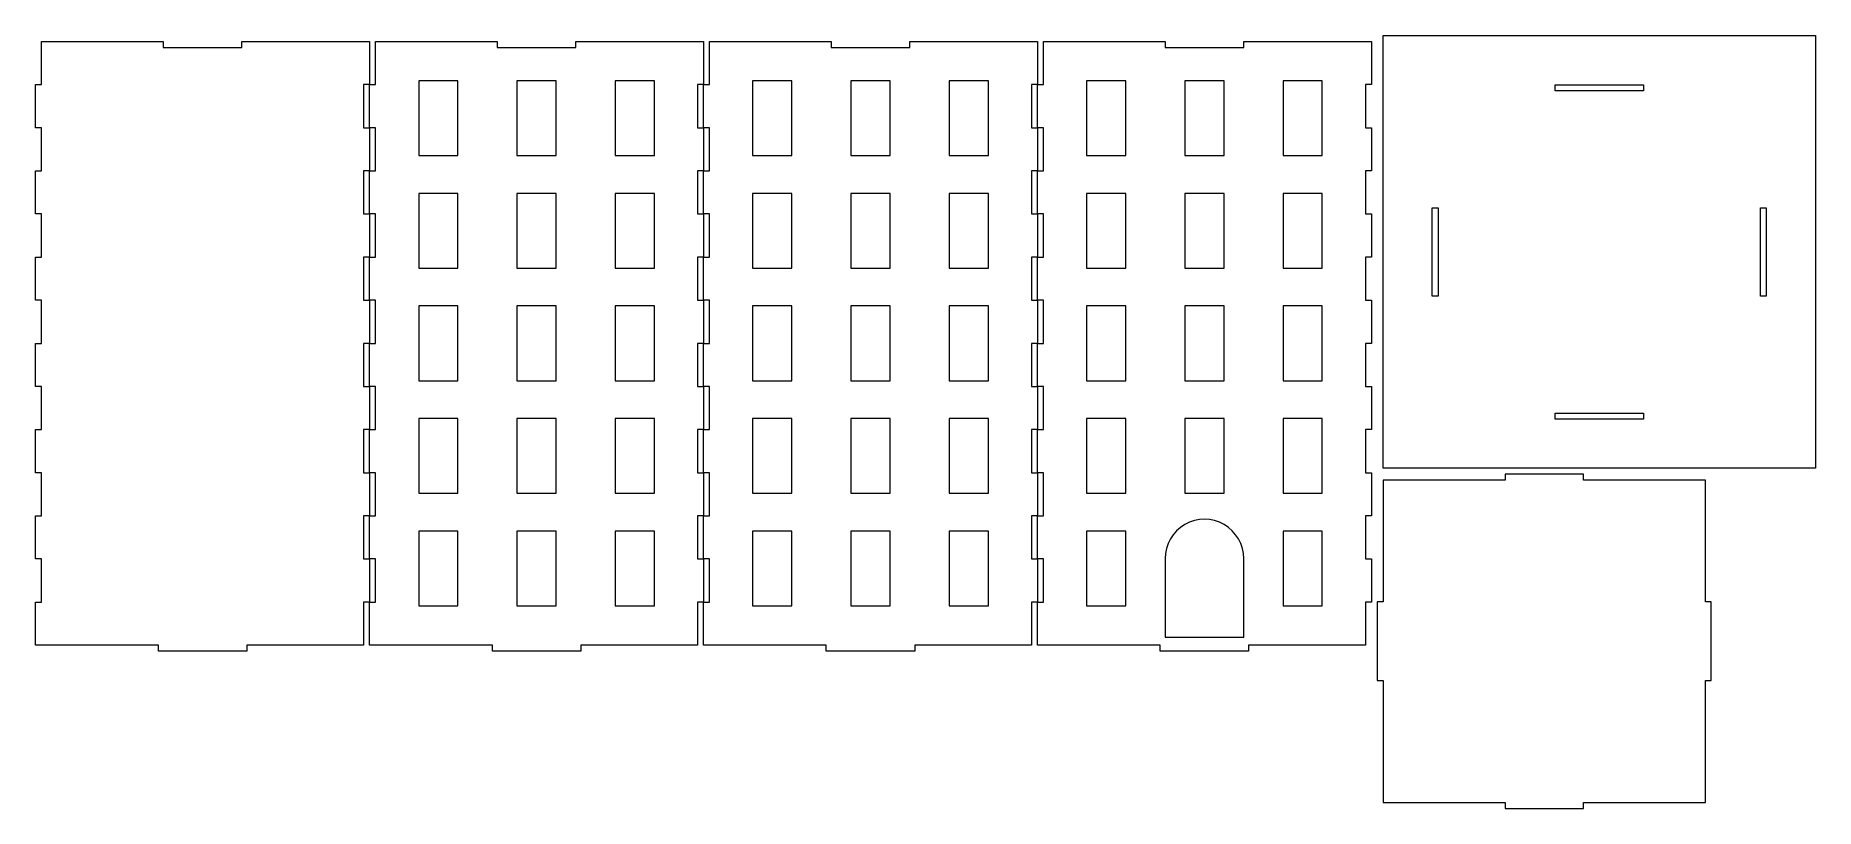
# Model space of a CAD drawing. Header units: millimetres. Extents: x -453 to 453, y -196 to 196.
import ezdxf

# ---------------------------------------------------------------- set-up
doc = ezdxf.new("R2010")
doc.units = ezdxf.units.MM
doc.header["$MEASUREMENT"] = 0
doc.layers.add('Layer 1', color=7, linetype='Continuous')

msp = doc.modelspace()

# ---------------------------------------------------------------- linework, layer by layer
at = {"layer": 'Layer 1', "color": 250, "lineweight": 20}
for points, knots in [([(-283, -3.8571), (-283, -3.8571), (-283, 18.0714), (-283, 18.0714), (-283, 18.0714), (-283, 18.0714), (-286, 18.0714), (-286, 18.0714), (-286, 18.0714), (-286, 18.0714), (-286, 40), (-286, 40), (-286, 40), (-286, 40), (-283, 40), (-283, 40), (-283, 40), (-283, 40), (-283, 61.9286), (-283, 61.9286), (-283, 61.9286), (-283, 61.9286), (-286, 61.9286), (-286, 61.9286), (-286, 61.9286), (-286, 61.9286), (-286, 83.8571), (-286, 83.8571), (-286, 83.8571), (-286, 83.8571), (-283, 83.8571), (-283, 83.8571), (-283, 83.8571), (-283, 83.8571), (-283, 105.7857), (-283, 105.7857), (-283, 105.7857), (-283, 105.7857), (-286, 105.7857), (-286, 105.7857), (-286, 105.7857), (-286, 105.7857), (-286, 127.7143), (-286, 127.7143), (-286, 127.7143), (-286, 127.7143), (-283, 127.7143), (-283, 127.7143), (-283, 127.7143), (-283, 127.7143), (-283, 149.6429), (-283, 149.6429), (-283, 149.6429), (-283, 149.6429), (-286, 149.6429), (-286, 149.6429), (-286, 149.6429), (-286, 149.6429), (-286, 171.5714), (-286, 171.5714), (-286, 171.5714), (-286, 171.5714), (-283, 171.5714), (-283, 171.5714), (-283, 171.5714), (-283, 171.5714), (-283, 193.5), (-283, 193.5), (-283, 193.5), (-283, 193.5), (-348, 193.5), (-348, 193.5), (-348, 193.5), (-348, 193.5), (-348, 190.5), (-348, 190.5), (-348, 190.5), (-348, 190.5), (-388, 190.5), (-388, 190.5), (-388, 190.5), (-388, 190.5), (-388, 193.5), (-388, 193.5), (-388, 193.5), (-388, 193.5), (-450, 193.5), (-450, 193.5), (-450, 193.5), (-450, 193.5), (-450, 171.5714), (-450, 171.5714), (-450, 171.5714), (-450, 171.5714), (-453, 171.5714), (-453, 171.5714), (-453, 171.5714), (-453, 171.5714), (-453, 149.6429), (-453, 149.6429), (-453, 149.6429), (-453, 149.6429), (-450, 149.6429), (-450, 149.6429), (-450, 149.6429), (-450, 149.6429), (-450, 127.7143), (-450, 127.7143), (-450, 127.7143), (-450, 127.7143), (-453, 127.7143), (-453, 127.7143), (-453, 127.7143), (-453, 127.7143), (-453, 105.7857), (-453, 105.7857), (-453, 105.7857), (-453, 105.7857), (-450, 105.7857), (-450, 105.7857), (-450, 105.7857), (-450, 105.7857), (-450, 83.8571), (-450, 83.8571), (-450, 83.8571), (-450, 83.8571), (-453, 83.8571), (-453, 83.8571), (-453, 83.8571), (-453, 83.8571), (-453, 61.9286), (-453, 61.9286), (-453, 61.9286), (-453, 61.9286), (-450, 61.9286), (-450, 61.9286), (-450, 61.9286), (-450, 61.9286), (-450, 40), (-450, 40), (-450, 40), (-450, 40), (-453, 40), (-453, 40), (-453, 40), (-453, 40), (-453, 18.0714), (-453, 18.0714), (-453, 18.0714), (-453, 18.0714), (-450, 18.0714), (-450, 18.0714), (-450, 18.0714), (-450, 18.0714), (-450, -3.8571), (-450, -3.8571), (-450, -3.8571), (-450, -3.8571), (-453, -3.8571), (-453, -3.8571), (-453, -3.8571), (-453, -3.8571), (-453, -25.7857), (-453, -25.7857), (-453, -25.7857), (-453, -25.7857), (-450, -25.7857), (-450, -25.7857), (-450, -25.7857), (-450, -25.7857), (-450, -47.7143), (-450, -47.7143), (-450, -47.7143), (-450, -47.7143), (-453, -47.7143), (-453, -47.7143), (-453, -47.7143), (-453, -47.7143), (-453, -69.6429), (-453, -69.6429), (-453, -69.6429), (-453, -69.6429), (-450, -69.6429), (-450, -69.6429), (-450, -69.6429), (-450, -69.6429), (-450, -91.5714), (-450, -91.5714), (-450, -91.5714), (-450, -91.5714), (-453, -91.5714), (-453, -91.5714), (-453, -91.5714), (-453, -91.5714), (-453, -113.5), (-453, -113.5), (-453, -113.5), (-453, -113.5), (-390.5, -113.5), (-390.5, -113.5), (-390.5, -113.5), (-390.5, -113.5), (-390.5, -116.5), (-390.5, -116.5), (-390.5, -116.5), (-390.5, -116.5), (-345.5, -116.5), (-345.5, -116.5), (-345.5, -116.5), (-345.5, -116.5), (-345.5, -113.5), (-345.5, -113.5), (-345.5, -113.5), (-345.5, -113.5), (-286, -113.5), (-286, -113.5), (-286, -113.5), (-286, -113.5), (-286, -91.5714), (-286, -91.5714), (-286, -91.5714), (-286, -91.5714), (-283, -91.5714), (-283, -91.5714), (-283, -91.5714), (-283, -91.5714), (-283, -69.6429), (-283, -69.6429), (-283, -69.6429), (-283, -69.6429), (-286, -69.6429), (-286, -69.6429), (-286, -69.6429), (-286, -69.6429), (-286, -47.7143), (-286, -47.7143), (-286, -47.7143), (-286, -47.7143), (-283, -47.7143), (-283, -47.7143), (-283, -47.7143), (-283, -47.7143), (-283, -25.7857), (-283, -25.7857), (-283, -25.7857), (-283, -25.7857), (-286, -25.7857), (-286, -25.7857), (-286, -25.7857), (-286, -25.7857), (-286, -3.8571), (-286, -3.8571), (-286, -3.8571), (-286, -3.8571), (-283, -3.8571), (-283, -3.8571)], [0, 0, 0, 0, 0.01538462, 0.01538462, 0.01538462, 0.01538462, 0.03076923, 0.03076923, 0.03076923, 0.03076923, 0.04615385, 0.04615385, 0.04615385, 0.04615385, 0.06153846, 0.06153846, 0.06153846, 0.06153846, 0.07692308, 0.07692308, 0.07692308, 0.07692308, 0.09230769, 0.09230769, 0.09230769, 0.09230769, 0.10769231, 0.10769231, 0.10769231, 0.10769231, 0.12307692, 0.12307692, 0.12307692, 0.12307692, 0.13846154, 0.13846154, 0.13846154, 0.13846154, 0.15384615, 0.15384615, 0.15384615, 0.15384615, 0.16923077, 0.16923077, 0.16923077, 0.16923077, 0.18461538, 0.18461538, 0.18461538, 0.18461538, 0.2, 0.2, 0.2, 0.2, 0.21538462, 0.21538462, 0.21538462, 0.21538462, 0.23076923, 0.23076923, 0.23076923, 0.23076923, 0.24615385, 0.24615385, 0.24615385, 0.24615385, 0.26153846, 0.26153846, 0.26153846, 0.26153846, 0.27692308, 0.27692308, 0.27692308, 0.27692308, 0.29230769, 0.29230769, 0.29230769, 0.29230769, 0.30769231, 0.30769231, 0.30769231, 0.30769231, 0.32307692, 0.32307692, 0.32307692, 0.32307692, 0.33846154, 0.33846154, 0.33846154, 0.33846154, 0.35384615, 0.35384615, 0.35384615, 0.35384615, 0.36923077, 0.36923077, 0.36923077, 0.36923077, 0.38461538, 0.38461538, 0.38461538, 0.38461538, 0.4, 0.4, 0.4, 0.4, 0.41538462, 0.41538462, 0.41538462, 0.41538462, 0.43076923, 0.43076923, 0.43076923, 0.43076923, 0.44615385, 0.44615385, 0.44615385, 0.44615385, 0.46153846, 0.46153846, 0.46153846, 0.46153846, 0.47692308, 0.47692308, 0.47692308, 0.47692308, 0.49230769, 0.49230769, 0.49230769, 0.49230769, 0.50769231, 0.50769231, 0.50769231, 0.50769231, 0.52307692, 0.52307692, 0.52307692, 0.52307692, 0.53846154, 0.53846154, 0.53846154, 0.53846154, 0.55384615, 0.55384615, 0.55384615, 0.55384615, 0.56923077, 0.56923077, 0.56923077, 0.56923077, 0.58461538, 0.58461538, 0.58461538, 0.58461538, 0.6, 0.6, 0.6, 0.6, 0.61538462, 0.61538462, 0.61538462, 0.61538462, 0.63076923, 0.63076923, 0.63076923, 0.63076923, 0.64615385, 0.64615385, 0.64615385, 0.64615385, 0.66153846, 0.66153846, 0.66153846, 0.66153846, 0.67692308, 0.67692308, 0.67692308, 0.67692308, 0.69230769, 0.69230769, 0.69230769, 0.69230769, 0.70769231, 0.70769231, 0.70769231, 0.70769231, 0.72307692, 0.72307692, 0.72307692, 0.72307692, 0.73846154, 0.73846154, 0.73846154, 0.73846154, 0.75384615, 0.75384615, 0.75384615, 0.75384615, 0.76923077, 0.76923077, 0.76923077, 0.76923077, 0.78461538, 0.78461538, 0.78461538, 0.78461538, 0.8, 0.8, 0.8, 0.8, 0.81538462, 0.81538462, 0.81538462, 0.81538462, 0.83076923, 0.83076923, 0.83076923, 0.83076923, 0.84615385, 0.84615385, 0.84615385, 0.84615385, 0.86153846, 0.86153846, 0.86153846, 0.86153846, 0.87692308, 0.87692308, 0.87692308, 0.87692308, 0.89230769, 0.89230769, 0.89230769, 0.89230769, 0.90769231, 0.90769231, 0.90769231, 0.90769231, 0.92307692, 0.92307692, 0.92307692, 0.92307692, 0.93846154, 0.93846154, 0.93846154, 0.93846154, 0.95384615, 0.95384615, 0.95384615, 0.95384615, 0.96923077, 0.96923077, 0.96923077, 0.96923077, 1, 1, 1, 1]), ([(-113, -3.8571), (-113, -3.8571), (-113, 18.0714), (-113, 18.0714), (-113, 18.0714), (-113, 18.0714), (-116, 18.0714), (-116, 18.0714), (-116, 18.0714), (-116, 18.0714), (-116, 40), (-116, 40), (-116, 40), (-116, 40), (-113, 40), (-113, 40), (-113, 40), (-113, 40), (-113, 61.9286), (-113, 61.9286), (-113, 61.9286), (-113, 61.9286), (-116, 61.9286), (-116, 61.9286), (-116, 61.9286), (-116, 61.9286), (-116, 83.8571), (-116, 83.8571), (-116, 83.8571), (-116, 83.8571), (-113, 83.8571), (-113, 83.8571), (-113, 83.8571), (-113, 83.8571), (-113, 105.7857), (-113, 105.7857), (-113, 105.7857), (-113, 105.7857), (-116, 105.7857), (-116, 105.7857), (-116, 105.7857), (-116, 105.7857), (-116, 127.7143), (-116, 127.7143), (-116, 127.7143), (-116, 127.7143), (-113, 127.7143), (-113, 127.7143), (-113, 127.7143), (-113, 127.7143), (-113, 149.6429), (-113, 149.6429), (-113, 149.6429), (-113, 149.6429), (-116, 149.6429), (-116, 149.6429), (-116, 149.6429), (-116, 149.6429), (-116, 171.5714), (-116, 171.5714), (-116, 171.5714), (-116, 171.5714), (-113, 171.5714), (-113, 171.5714), (-113, 171.5714), (-113, 171.5714), (-113, 193.5), (-113, 193.5), (-113, 193.5), (-113, 193.5), (-178, 193.5), (-178, 193.5), (-178, 193.5), (-178, 193.5), (-178, 190.5), (-178, 190.5), (-178, 190.5), (-178, 190.5), (-218, 190.5), (-218, 190.5), (-218, 190.5), (-218, 190.5), (-218, 193.5), (-218, 193.5), (-218, 193.5), (-218, 193.5), (-280, 193.5), (-280, 193.5), (-280, 193.5), (-280, 193.5), (-280, 171.5714), (-280, 171.5714), (-280, 171.5714), (-280, 171.5714), (-283, 171.5714), (-283, 171.5714), (-283, 171.5714), (-283, 171.5714), (-283, 149.6429), (-283, 149.6429), (-283, 149.6429), (-283, 149.6429), (-280, 149.6429), (-280, 149.6429), (-280, 149.6429), (-280, 149.6429), (-280, 127.7143), (-280, 127.7143), (-280, 127.7143), (-280, 127.7143), (-283, 127.7143), (-283, 127.7143), (-283, 127.7143), (-283, 127.7143), (-283, 105.7857), (-283, 105.7857), (-283, 105.7857), (-283, 105.7857), (-280, 105.7857), (-280, 105.7857), (-280, 105.7857), (-280, 105.7857), (-280, 83.8571), (-280, 83.8571), (-280, 83.8571), (-280, 83.8571), (-283, 83.8571), (-283, 83.8571), (-283, 83.8571), (-283, 83.8571), (-283, 61.9286), (-283, 61.9286), (-283, 61.9286), (-283, 61.9286), (-280, 61.9286), (-280, 61.9286), (-280, 61.9286), (-280, 61.9286), (-280, 40), (-280, 40), (-280, 40), (-280, 40), (-283, 40), (-283, 40), (-283, 40), (-283, 40), (-283, 18.0714), (-283, 18.0714), (-283, 18.0714), (-283, 18.0714), (-280, 18.0714), (-280, 18.0714), (-280, 18.0714), (-280, 18.0714), (-280, -3.8571), (-280, -3.8571), (-280, -3.8571), (-280, -3.8571), (-283, -3.8571), (-283, -3.8571), (-283, -3.8571), (-283, -3.8571), (-283, -25.7857), (-283, -25.7857), (-283, -25.7857), (-283, -25.7857), (-280, -25.7857), (-280, -25.7857), (-280, -25.7857), (-280, -25.7857), (-280, -47.7143), (-280, -47.7143), (-280, -47.7143), (-280, -47.7143), (-283, -47.7143), (-283, -47.7143), (-283, -47.7143), (-283, -47.7143), (-283, -69.6429), (-283, -69.6429), (-283, -69.6429), (-283, -69.6429), (-280, -69.6429), (-280, -69.6429), (-280, -69.6429), (-280, -69.6429), (-280, -91.5714), (-280, -91.5714), (-280, -91.5714), (-280, -91.5714), (-283, -91.5714), (-283, -91.5714), (-283, -91.5714), (-283, -91.5714), (-283, -113.5), (-283, -113.5), (-283, -113.5), (-283, -113.5), (-220.5, -113.5), (-220.5, -113.5), (-220.5, -113.5), (-220.5, -113.5), (-220.5, -116.5), (-220.5, -116.5), (-220.5, -116.5), (-220.5, -116.5), (-175.5, -116.5), (-175.5, -116.5), (-175.5, -116.5), (-175.5, -116.5), (-175.5, -113.5), (-175.5, -113.5), (-175.5, -113.5), (-175.5, -113.5), (-116, -113.5), (-116, -113.5), (-116, -113.5), (-116, -113.5), (-116, -91.5714), (-116, -91.5714), (-116, -91.5714), (-116, -91.5714), (-113, -91.5714), (-113, -91.5714), (-113, -91.5714), (-113, -91.5714), (-113, -69.6429), (-113, -69.6429), (-113, -69.6429), (-113, -69.6429), (-116, -69.6429), (-116, -69.6429), (-116, -69.6429), (-116, -69.6429), (-116, -47.7143), (-116, -47.7143), (-116, -47.7143), (-116, -47.7143), (-113, -47.7143), (-113, -47.7143), (-113, -47.7143), (-113, -47.7143), (-113, -25.7857), (-113, -25.7857), (-113, -25.7857), (-113, -25.7857), (-116, -25.7857), (-116, -25.7857), (-116, -25.7857), (-116, -25.7857), (-116, -3.8571), (-116, -3.8571), (-116, -3.8571), (-116, -3.8571), (-113, -3.8571), (-113, -3.8571)], [0, 0, 0, 0, 0.01538462, 0.01538462, 0.01538462, 0.01538462, 0.03076923, 0.03076923, 0.03076923, 0.03076923, 0.04615385, 0.04615385, 0.04615385, 0.04615385, 0.06153846, 0.06153846, 0.06153846, 0.06153846, 0.07692308, 0.07692308, 0.07692308, 0.07692308, 0.09230769, 0.09230769, 0.09230769, 0.09230769, 0.10769231, 0.10769231, 0.10769231, 0.10769231, 0.12307692, 0.12307692, 0.12307692, 0.12307692, 0.13846154, 0.13846154, 0.13846154, 0.13846154, 0.15384615, 0.15384615, 0.15384615, 0.15384615, 0.16923077, 0.16923077, 0.16923077, 0.16923077, 0.18461538, 0.18461538, 0.18461538, 0.18461538, 0.2, 0.2, 0.2, 0.2, 0.21538462, 0.21538462, 0.21538462, 0.21538462, 0.23076923, 0.23076923, 0.23076923, 0.23076923, 0.24615385, 0.24615385, 0.24615385, 0.24615385, 0.26153846, 0.26153846, 0.26153846, 0.26153846, 0.27692308, 0.27692308, 0.27692308, 0.27692308, 0.29230769, 0.29230769, 0.29230769, 0.29230769, 0.30769231, 0.30769231, 0.30769231, 0.30769231, 0.32307692, 0.32307692, 0.32307692, 0.32307692, 0.33846154, 0.33846154, 0.33846154, 0.33846154, 0.35384615, 0.35384615, 0.35384615, 0.35384615, 0.36923077, 0.36923077, 0.36923077, 0.36923077, 0.38461538, 0.38461538, 0.38461538, 0.38461538, 0.4, 0.4, 0.4, 0.4, 0.41538462, 0.41538462, 0.41538462, 0.41538462, 0.43076923, 0.43076923, 0.43076923, 0.43076923, 0.44615385, 0.44615385, 0.44615385, 0.44615385, 0.46153846, 0.46153846, 0.46153846, 0.46153846, 0.47692308, 0.47692308, 0.47692308, 0.47692308, 0.49230769, 0.49230769, 0.49230769, 0.49230769, 0.50769231, 0.50769231, 0.50769231, 0.50769231, 0.52307692, 0.52307692, 0.52307692, 0.52307692, 0.53846154, 0.53846154, 0.53846154, 0.53846154, 0.55384615, 0.55384615, 0.55384615, 0.55384615, 0.56923077, 0.56923077, 0.56923077, 0.56923077, 0.58461538, 0.58461538, 0.58461538, 0.58461538, 0.6, 0.6, 0.6, 0.6, 0.61538462, 0.61538462, 0.61538462, 0.61538462, 0.63076923, 0.63076923, 0.63076923, 0.63076923, 0.64615385, 0.64615385, 0.64615385, 0.64615385, 0.66153846, 0.66153846, 0.66153846, 0.66153846, 0.67692308, 0.67692308, 0.67692308, 0.67692308, 0.69230769, 0.69230769, 0.69230769, 0.69230769, 0.70769231, 0.70769231, 0.70769231, 0.70769231, 0.72307692, 0.72307692, 0.72307692, 0.72307692, 0.73846154, 0.73846154, 0.73846154, 0.73846154, 0.75384615, 0.75384615, 0.75384615, 0.75384615, 0.76923077, 0.76923077, 0.76923077, 0.76923077, 0.78461538, 0.78461538, 0.78461538, 0.78461538, 0.8, 0.8, 0.8, 0.8, 0.81538462, 0.81538462, 0.81538462, 0.81538462, 0.83076923, 0.83076923, 0.83076923, 0.83076923, 0.84615385, 0.84615385, 0.84615385, 0.84615385, 0.86153846, 0.86153846, 0.86153846, 0.86153846, 0.87692308, 0.87692308, 0.87692308, 0.87692308, 0.89230769, 0.89230769, 0.89230769, 0.89230769, 0.90769231, 0.90769231, 0.90769231, 0.90769231, 0.92307692, 0.92307692, 0.92307692, 0.92307692, 0.93846154, 0.93846154, 0.93846154, 0.93846154, 0.95384615, 0.95384615, 0.95384615, 0.95384615, 0.96923077, 0.96923077, 0.96923077, 0.96923077, 1, 1, 1, 1]), ([(57, -3.8571), (57, -3.8571), (57, 18.0714), (57, 18.0714), (57, 18.0714), (57, 18.0714), (54, 18.0714), (54, 18.0714), (54, 18.0714), (54, 18.0714), (54, 40), (54, 40), (54, 40), (54, 40), (57, 40), (57, 40), (57, 40), (57, 40), (57, 61.9286), (57, 61.9286), (57, 61.9286), (57, 61.9286), (54, 61.9286), (54, 61.9286), (54, 61.9286), (54, 61.9286), (54, 83.8571), (54, 83.8571), (54, 83.8571), (54, 83.8571), (57, 83.8571), (57, 83.8571), (57, 83.8571), (57, 83.8571), (57, 105.7857), (57, 105.7857), (57, 105.7857), (57, 105.7857), (54, 105.7857), (54, 105.7857), (54, 105.7857), (54, 105.7857), (54, 127.7143), (54, 127.7143), (54, 127.7143), (54, 127.7143), (57, 127.7143), (57, 127.7143), (57, 127.7143), (57, 127.7143), (57, 149.6429), (57, 149.6429), (57, 149.6429), (57, 149.6429), (54, 149.6429), (54, 149.6429), (54, 149.6429), (54, 149.6429), (54, 171.5714), (54, 171.5714), (54, 171.5714), (54, 171.5714), (57, 171.5714), (57, 171.5714), (57, 171.5714), (57, 171.5714), (57, 193.5), (57, 193.5), (57, 193.5), (57, 193.5), (-8, 193.5), (-8, 193.5), (-8, 193.5), (-8, 193.5), (-8, 190.5), (-8, 190.5), (-8, 190.5), (-8, 190.5), (-48, 190.5), (-48, 190.5), (-48, 190.5), (-48, 190.5), (-48, 193.5), (-48, 193.5), (-48, 193.5), (-48, 193.5), (-110, 193.5), (-110, 193.5), (-110, 193.5), (-110, 193.5), (-110, 171.5714), (-110, 171.5714), (-110, 171.5714), (-110, 171.5714), (-113, 171.5714), (-113, 171.5714), (-113, 171.5714), (-113, 171.5714), (-113, 149.6429), (-113, 149.6429), (-113, 149.6429), (-113, 149.6429), (-110, 149.6429), (-110, 149.6429), (-110, 149.6429), (-110, 149.6429), (-110, 127.7143), (-110, 127.7143), (-110, 127.7143), (-110, 127.7143), (-113, 127.7143), (-113, 127.7143), (-113, 127.7143), (-113, 127.7143), (-113, 105.7857), (-113, 105.7857), (-113, 105.7857), (-113, 105.7857), (-110, 105.7857), (-110, 105.7857), (-110, 105.7857), (-110, 105.7857), (-110, 83.8571), (-110, 83.8571), (-110, 83.8571), (-110, 83.8571), (-113, 83.8571), (-113, 83.8571), (-113, 83.8571), (-113, 83.8571), (-113, 61.9286), (-113, 61.9286), (-113, 61.9286), (-113, 61.9286), (-110, 61.9286), (-110, 61.9286), (-110, 61.9286), (-110, 61.9286), (-110, 40), (-110, 40), (-110, 40), (-110, 40), (-113, 40), (-113, 40), (-113, 40), (-113, 40), (-113, 18.0714), (-113, 18.0714), (-113, 18.0714), (-113, 18.0714), (-110, 18.0714), (-110, 18.0714), (-110, 18.0714), (-110, 18.0714), (-110, -3.8571), (-110, -3.8571), (-110, -3.8571), (-110, -3.8571), (-113, -3.8571), (-113, -3.8571), (-113, -3.8571), (-113, -3.8571), (-113, -25.7857), (-113, -25.7857), (-113, -25.7857), (-113, -25.7857), (-110, -25.7857), (-110, -25.7857), (-110, -25.7857), (-110, -25.7857), (-110, -47.7143), (-110, -47.7143), (-110, -47.7143), (-110, -47.7143), (-113, -47.7143), (-113, -47.7143), (-113, -47.7143), (-113, -47.7143), (-113, -69.6429), (-113, -69.6429), (-113, -69.6429), (-113, -69.6429), (-110, -69.6429), (-110, -69.6429), (-110, -69.6429), (-110, -69.6429), (-110, -91.5714), (-110, -91.5714), (-110, -91.5714), (-110, -91.5714), (-113, -91.5714), (-113, -91.5714), (-113, -91.5714), (-113, -91.5714), (-113, -113.5), (-113, -113.5), (-113, -113.5), (-113, -113.5), (-50.5, -113.5), (-50.5, -113.5), (-50.5, -113.5), (-50.5, -113.5), (-50.5, -116.5), (-50.5, -116.5), (-50.5, -116.5), (-50.5, -116.5), (-5.5, -116.5), (-5.5, -116.5), (-5.5, -116.5), (-5.5, -116.5), (-5.5, -113.5), (-5.5, -113.5), (-5.5, -113.5), (-5.5, -113.5), (54, -113.5), (54, -113.5), (54, -113.5), (54, -113.5), (54, -91.5714), (54, -91.5714), (54, -91.5714), (54, -91.5714), (57, -91.5714), (57, -91.5714), (57, -91.5714), (57, -91.5714), (57, -69.6429), (57, -69.6429), (57, -69.6429), (57, -69.6429), (54, -69.6429), (54, -69.6429), (54, -69.6429), (54, -69.6429), (54, -47.7143), (54, -47.7143), (54, -47.7143), (54, -47.7143), (57, -47.7143), (57, -47.7143), (57, -47.7143), (57, -47.7143), (57, -25.7857), (57, -25.7857), (57, -25.7857), (57, -25.7857), (54, -25.7857), (54, -25.7857), (54, -25.7857), (54, -25.7857), (54, -3.8571), (54, -3.8571), (54, -3.8571), (54, -3.8571), (57, -3.8571), (57, -3.8571)], [0, 0, 0, 0, 0.01538462, 0.01538462, 0.01538462, 0.01538462, 0.03076923, 0.03076923, 0.03076923, 0.03076923, 0.04615385, 0.04615385, 0.04615385, 0.04615385, 0.06153846, 0.06153846, 0.06153846, 0.06153846, 0.07692308, 0.07692308, 0.07692308, 0.07692308, 0.09230769, 0.09230769, 0.09230769, 0.09230769, 0.10769231, 0.10769231, 0.10769231, 0.10769231, 0.12307692, 0.12307692, 0.12307692, 0.12307692, 0.13846154, 0.13846154, 0.13846154, 0.13846154, 0.15384615, 0.15384615, 0.15384615, 0.15384615, 0.16923077, 0.16923077, 0.16923077, 0.16923077, 0.18461538, 0.18461538, 0.18461538, 0.18461538, 0.2, 0.2, 0.2, 0.2, 0.21538462, 0.21538462, 0.21538462, 0.21538462, 0.23076923, 0.23076923, 0.23076923, 0.23076923, 0.24615385, 0.24615385, 0.24615385, 0.24615385, 0.26153846, 0.26153846, 0.26153846, 0.26153846, 0.27692308, 0.27692308, 0.27692308, 0.27692308, 0.29230769, 0.29230769, 0.29230769, 0.29230769, 0.30769231, 0.30769231, 0.30769231, 0.30769231, 0.32307692, 0.32307692, 0.32307692, 0.32307692, 0.33846154, 0.33846154, 0.33846154, 0.33846154, 0.35384615, 0.35384615, 0.35384615, 0.35384615, 0.36923077, 0.36923077, 0.36923077, 0.36923077, 0.38461538, 0.38461538, 0.38461538, 0.38461538, 0.4, 0.4, 0.4, 0.4, 0.41538462, 0.41538462, 0.41538462, 0.41538462, 0.43076923, 0.43076923, 0.43076923, 0.43076923, 0.44615385, 0.44615385, 0.44615385, 0.44615385, 0.46153846, 0.46153846, 0.46153846, 0.46153846, 0.47692308, 0.47692308, 0.47692308, 0.47692308, 0.49230769, 0.49230769, 0.49230769, 0.49230769, 0.50769231, 0.50769231, 0.50769231, 0.50769231, 0.52307692, 0.52307692, 0.52307692, 0.52307692, 0.53846154, 0.53846154, 0.53846154, 0.53846154, 0.55384615, 0.55384615, 0.55384615, 0.55384615, 0.56923077, 0.56923077, 0.56923077, 0.56923077, 0.58461538, 0.58461538, 0.58461538, 0.58461538, 0.6, 0.6, 0.6, 0.6, 0.61538462, 0.61538462, 0.61538462, 0.61538462, 0.63076923, 0.63076923, 0.63076923, 0.63076923, 0.64615385, 0.64615385, 0.64615385, 0.64615385, 0.66153846, 0.66153846, 0.66153846, 0.66153846, 0.67692308, 0.67692308, 0.67692308, 0.67692308, 0.69230769, 0.69230769, 0.69230769, 0.69230769, 0.70769231, 0.70769231, 0.70769231, 0.70769231, 0.72307692, 0.72307692, 0.72307692, 0.72307692, 0.73846154, 0.73846154, 0.73846154, 0.73846154, 0.75384615, 0.75384615, 0.75384615, 0.75384615, 0.76923077, 0.76923077, 0.76923077, 0.76923077, 0.78461538, 0.78461538, 0.78461538, 0.78461538, 0.8, 0.8, 0.8, 0.8, 0.81538462, 0.81538462, 0.81538462, 0.81538462, 0.83076923, 0.83076923, 0.83076923, 0.83076923, 0.84615385, 0.84615385, 0.84615385, 0.84615385, 0.86153846, 0.86153846, 0.86153846, 0.86153846, 0.87692308, 0.87692308, 0.87692308, 0.87692308, 0.89230769, 0.89230769, 0.89230769, 0.89230769, 0.90769231, 0.90769231, 0.90769231, 0.90769231, 0.92307692, 0.92307692, 0.92307692, 0.92307692, 0.93846154, 0.93846154, 0.93846154, 0.93846154, 0.95384615, 0.95384615, 0.95384615, 0.95384615, 0.96923077, 0.96923077, 0.96923077, 0.96923077, 1, 1, 1, 1]), ([(227, -3.8571), (227, -3.8571), (227, 18.0714), (227, 18.0714), (227, 18.0714), (227, 18.0714), (224, 18.0714), (224, 18.0714), (224, 18.0714), (224, 18.0714), (224, 40), (224, 40), (224, 40), (224, 40), (227, 40), (227, 40), (227, 40), (227, 40), (227, 61.9286), (227, 61.9286), (227, 61.9286), (227, 61.9286), (224, 61.9286), (224, 61.9286), (224, 61.9286), (224, 61.9286), (224, 83.8571), (224, 83.8571), (224, 83.8571), (224, 83.8571), (227, 83.8571), (227, 83.8571), (227, 83.8571), (227, 83.8571), (227, 105.7857), (227, 105.7857), (227, 105.7857), (227, 105.7857), (224, 105.7857), (224, 105.7857), (224, 105.7857), (224, 105.7857), (224, 127.7143), (224, 127.7143), (224, 127.7143), (224, 127.7143), (227, 127.7143), (227, 127.7143), (227, 127.7143), (227, 127.7143), (227, 149.6429), (227, 149.6429), (227, 149.6429), (227, 149.6429), (224, 149.6429), (224, 149.6429), (224, 149.6429), (224, 149.6429), (224, 171.5714), (224, 171.5714), (224, 171.5714), (224, 171.5714), (227, 171.5714), (227, 171.5714), (227, 171.5714), (227, 171.5714), (227, 193.5), (227, 193.5), (227, 193.5), (227, 193.5), (162, 193.5), (162, 193.5), (162, 193.5), (162, 193.5), (162, 190.5), (162, 190.5), (162, 190.5), (162, 190.5), (122, 190.5), (122, 190.5), (122, 190.5), (122, 190.5), (122, 193.5), (122, 193.5), (122, 193.5), (122, 193.5), (60, 193.5), (60, 193.5), (60, 193.5), (60, 193.5), (60, 171.5714), (60, 171.5714), (60, 171.5714), (60, 171.5714), (57, 171.5714), (57, 171.5714), (57, 171.5714), (57, 171.5714), (57, 149.6429), (57, 149.6429), (57, 149.6429), (57, 149.6429), (60, 149.6429), (60, 149.6429), (60, 149.6429), (60, 149.6429), (60, 127.7143), (60, 127.7143), (60, 127.7143), (60, 127.7143), (57, 127.7143), (57, 127.7143), (57, 127.7143), (57, 127.7143), (57, 105.7857), (57, 105.7857), (57, 105.7857), (57, 105.7857), (60, 105.7857), (60, 105.7857), (60, 105.7857), (60, 105.7857), (60, 83.8571), (60, 83.8571), (60, 83.8571), (60, 83.8571), (57, 83.8571), (57, 83.8571), (57, 83.8571), (57, 83.8571), (57, 61.9286), (57, 61.9286), (57, 61.9286), (57, 61.9286), (60, 61.9286), (60, 61.9286), (60, 61.9286), (60, 61.9286), (60, 40), (60, 40), (60, 40), (60, 40), (57, 40), (57, 40), (57, 40), (57, 40), (57, 18.0714), (57, 18.0714), (57, 18.0714), (57, 18.0714), (60, 18.0714), (60, 18.0714), (60, 18.0714), (60, 18.0714), (60, -3.8571), (60, -3.8571), (60, -3.8571), (60, -3.8571), (57, -3.8571), (57, -3.8571), (57, -3.8571), (57, -3.8571), (57, -25.7857), (57, -25.7857), (57, -25.7857), (57, -25.7857), (60, -25.7857), (60, -25.7857), (60, -25.7857), (60, -25.7857), (60, -47.7143), (60, -47.7143), (60, -47.7143), (60, -47.7143), (57, -47.7143), (57, -47.7143), (57, -47.7143), (57, -47.7143), (57, -69.6429), (57, -69.6429), (57, -69.6429), (57, -69.6429), (60, -69.6429), (60, -69.6429), (60, -69.6429), (60, -69.6429), (60, -91.5714), (60, -91.5714), (60, -91.5714), (60, -91.5714), (57, -91.5714), (57, -91.5714), (57, -91.5714), (57, -91.5714), (57, -113.5), (57, -113.5), (57, -113.5), (57, -113.5), (119.5, -113.5), (119.5, -113.5), (119.5, -113.5), (119.5, -113.5), (119.5, -116.5), (119.5, -116.5), (119.5, -116.5), (119.5, -116.5), (164.5, -116.5), (164.5, -116.5), (164.5, -116.5), (164.5, -116.5), (164.5, -113.5), (164.5, -113.5), (164.5, -113.5), (164.5, -113.5), (224, -113.5), (224, -113.5), (224, -113.5), (224, -113.5), (224, -91.5714), (224, -91.5714), (224, -91.5714), (224, -91.5714), (227, -91.5714), (227, -91.5714), (227, -91.5714), (227, -91.5714), (227, -69.6429), (227, -69.6429), (227, -69.6429), (227, -69.6429), (224, -69.6429), (224, -69.6429), (224, -69.6429), (224, -69.6429), (224, -47.7143), (224, -47.7143), (224, -47.7143), (224, -47.7143), (227, -47.7143), (227, -47.7143), (227, -47.7143), (227, -47.7143), (227, -25.7857), (227, -25.7857), (227, -25.7857), (227, -25.7857), (224, -25.7857), (224, -25.7857), (224, -25.7857), (224, -25.7857), (224, -3.8571), (224, -3.8571), (224, -3.8571), (224, -3.8571), (227, -3.8571), (227, -3.8571)], [0, 0, 0, 0, 0.01538462, 0.01538462, 0.01538462, 0.01538462, 0.03076923, 0.03076923, 0.03076923, 0.03076923, 0.04615385, 0.04615385, 0.04615385, 0.04615385, 0.06153846, 0.06153846, 0.06153846, 0.06153846, 0.07692308, 0.07692308, 0.07692308, 0.07692308, 0.09230769, 0.09230769, 0.09230769, 0.09230769, 0.10769231, 0.10769231, 0.10769231, 0.10769231, 0.12307692, 0.12307692, 0.12307692, 0.12307692, 0.13846154, 0.13846154, 0.13846154, 0.13846154, 0.15384615, 0.15384615, 0.15384615, 0.15384615, 0.16923077, 0.16923077, 0.16923077, 0.16923077, 0.18461538, 0.18461538, 0.18461538, 0.18461538, 0.2, 0.2, 0.2, 0.2, 0.21538462, 0.21538462, 0.21538462, 0.21538462, 0.23076923, 0.23076923, 0.23076923, 0.23076923, 0.24615385, 0.24615385, 0.24615385, 0.24615385, 0.26153846, 0.26153846, 0.26153846, 0.26153846, 0.27692308, 0.27692308, 0.27692308, 0.27692308, 0.29230769, 0.29230769, 0.29230769, 0.29230769, 0.30769231, 0.30769231, 0.30769231, 0.30769231, 0.32307692, 0.32307692, 0.32307692, 0.32307692, 0.33846154, 0.33846154, 0.33846154, 0.33846154, 0.35384615, 0.35384615, 0.35384615, 0.35384615, 0.36923077, 0.36923077, 0.36923077, 0.36923077, 0.38461538, 0.38461538, 0.38461538, 0.38461538, 0.4, 0.4, 0.4, 0.4, 0.41538462, 0.41538462, 0.41538462, 0.41538462, 0.43076923, 0.43076923, 0.43076923, 0.43076923, 0.44615385, 0.44615385, 0.44615385, 0.44615385, 0.46153846, 0.46153846, 0.46153846, 0.46153846, 0.47692308, 0.47692308, 0.47692308, 0.47692308, 0.49230769, 0.49230769, 0.49230769, 0.49230769, 0.50769231, 0.50769231, 0.50769231, 0.50769231, 0.52307692, 0.52307692, 0.52307692, 0.52307692, 0.53846154, 0.53846154, 0.53846154, 0.53846154, 0.55384615, 0.55384615, 0.55384615, 0.55384615, 0.56923077, 0.56923077, 0.56923077, 0.56923077, 0.58461538, 0.58461538, 0.58461538, 0.58461538, 0.6, 0.6, 0.6, 0.6, 0.61538462, 0.61538462, 0.61538462, 0.61538462, 0.63076923, 0.63076923, 0.63076923, 0.63076923, 0.64615385, 0.64615385, 0.64615385, 0.64615385, 0.66153846, 0.66153846, 0.66153846, 0.66153846, 0.67692308, 0.67692308, 0.67692308, 0.67692308, 0.69230769, 0.69230769, 0.69230769, 0.69230769, 0.70769231, 0.70769231, 0.70769231, 0.70769231, 0.72307692, 0.72307692, 0.72307692, 0.72307692, 0.73846154, 0.73846154, 0.73846154, 0.73846154, 0.75384615, 0.75384615, 0.75384615, 0.75384615, 0.76923077, 0.76923077, 0.76923077, 0.76923077, 0.78461538, 0.78461538, 0.78461538, 0.78461538, 0.8, 0.8, 0.8, 0.8, 0.81538462, 0.81538462, 0.81538462, 0.81538462, 0.83076923, 0.83076923, 0.83076923, 0.83076923, 0.84615385, 0.84615385, 0.84615385, 0.84615385, 0.86153846, 0.86153846, 0.86153846, 0.86153846, 0.87692308, 0.87692308, 0.87692308, 0.87692308, 0.89230769, 0.89230769, 0.89230769, 0.89230769, 0.90769231, 0.90769231, 0.90769231, 0.90769231, 0.92307692, 0.92307692, 0.92307692, 0.92307692, 0.93846154, 0.93846154, 0.93846154, 0.93846154, 0.95384615, 0.95384615, 0.95384615, 0.95384615, 0.96923077, 0.96923077, 0.96923077, 0.96923077, 1, 1, 1, 1]), ([(233, -23.5), (233, -23.5), (453, -23.5), (453, -23.5), (453, -23.5), (453, -23.5), (453, 196.5), (453, 196.5), (453, 196.5), (453, 196.5), (233, 196.5), (233, 196.5), (233, 196.5), (233, 196.5), (233, -23.5), (233, -23.5)], [0, 0, 0, 0, 0.2, 0.2, 0.2, 0.2, 0.4, 0.4, 0.4, 0.4, 0.6, 0.6, 0.6, 0.6, 1, 1, 1, 1]), ([(-238, 173.5), (-238, 173.5), (-238, 135.5), (-238, 135.5), (-238, 135.5), (-238, 135.5), (-258, 135.5), (-258, 135.5), (-258, 135.5), (-258, 135.5), (-258, 173.5), (-258, 173.5), (-258, 173.5), (-258, 173.5), (-238, 173.5), (-238, 173.5)], [0, 0, 0, 0, 0.2, 0.2, 0.2, 0.2, 0.4, 0.4, 0.4, 0.4, 0.6, 0.6, 0.6, 0.6, 1, 1, 1, 1]), ([(-188, 135.5), (-188, 135.5), (-208, 135.5), (-208, 135.5), (-208, 135.5), (-208, 135.5), (-208, 173.5), (-208, 173.5), (-208, 173.5), (-208, 173.5), (-188, 173.5), (-188, 173.5), (-188, 173.5), (-188, 173.5), (-188, 135.5), (-188, 135.5)], [0, 0, 0, 0, 0.2, 0.2, 0.2, 0.2, 0.4, 0.4, 0.4, 0.4, 0.6, 0.6, 0.6, 0.6, 1, 1, 1, 1]), ([(-138, 135.5), (-138, 135.5), (-158, 135.5), (-158, 135.5), (-158, 135.5), (-158, 135.5), (-158, 173.5), (-158, 173.5), (-158, 173.5), (-158, 173.5), (-138, 173.5), (-138, 173.5), (-138, 173.5), (-138, 173.5), (-138, 135.5), (-138, 135.5)], [0, 0, 0, 0, 0.2, 0.2, 0.2, 0.2, 0.4, 0.4, 0.4, 0.4, 0.6, 0.6, 0.6, 0.6, 1, 1, 1, 1]), ([(-68, 173.5), (-68, 173.5), (-68, 135.5), (-68, 135.5), (-68, 135.5), (-68, 135.5), (-88, 135.5), (-88, 135.5), (-88, 135.5), (-88, 135.5), (-88, 173.5), (-88, 173.5), (-88, 173.5), (-88, 173.5), (-68, 173.5), (-68, 173.5)], [0, 0, 0, 0, 0.2, 0.2, 0.2, 0.2, 0.4, 0.4, 0.4, 0.4, 0.6, 0.6, 0.6, 0.6, 1, 1, 1, 1]), ([(-18, 135.5), (-18, 135.5), (-38, 135.5), (-38, 135.5), (-38, 135.5), (-38, 135.5), (-38, 173.5), (-38, 173.5), (-38, 173.5), (-38, 173.5), (-18, 173.5), (-18, 173.5), (-18, 173.5), (-18, 173.5), (-18, 135.5), (-18, 135.5)], [0, 0, 0, 0, 0.2, 0.2, 0.2, 0.2, 0.4, 0.4, 0.4, 0.4, 0.6, 0.6, 0.6, 0.6, 1, 1, 1, 1]), ([(32, 135.5), (32, 135.5), (12, 135.5), (12, 135.5), (12, 135.5), (12, 135.5), (12, 173.5), (12, 173.5), (12, 173.5), (12, 173.5), (32, 173.5), (32, 173.5), (32, 173.5), (32, 173.5), (32, 135.5), (32, 135.5)], [0, 0, 0, 0, 0.2, 0.2, 0.2, 0.2, 0.4, 0.4, 0.4, 0.4, 0.6, 0.6, 0.6, 0.6, 1, 1, 1, 1]), ([(102, 173.5), (102, 173.5), (102, 135.5), (102, 135.5), (102, 135.5), (102, 135.5), (82, 135.5), (82, 135.5), (82, 135.5), (82, 135.5), (82, 173.5), (82, 173.5), (82, 173.5), (82, 173.5), (102, 173.5), (102, 173.5)], [0, 0, 0, 0, 0.2, 0.2, 0.2, 0.2, 0.4, 0.4, 0.4, 0.4, 0.6, 0.6, 0.6, 0.6, 1, 1, 1, 1]), ([(152, 135.5), (152, 135.5), (132, 135.5), (132, 135.5), (132, 135.5), (132, 135.5), (132, 173.5), (132, 173.5), (132, 173.5), (132, 173.5), (152, 173.5), (152, 173.5), (152, 173.5), (152, 173.5), (152, 135.5), (152, 135.5)], [0, 0, 0, 0, 0.2, 0.2, 0.2, 0.2, 0.4, 0.4, 0.4, 0.4, 0.6, 0.6, 0.6, 0.6, 1, 1, 1, 1]), ([(202, 135.5), (202, 135.5), (182, 135.5), (182, 135.5), (182, 135.5), (182, 135.5), (182, 173.5), (182, 173.5), (182, 173.5), (182, 173.5), (202, 173.5), (202, 173.5), (202, 173.5), (202, 173.5), (202, 135.5), (202, 135.5)], [0, 0, 0, 0, 0.2, 0.2, 0.2, 0.2, 0.4, 0.4, 0.4, 0.4, 0.6, 0.6, 0.6, 0.6, 1, 1, 1, 1]), ([(320.4999, 168.4999), (320.4999, 168.4999), (365.4999, 168.4999), (365.4999, 168.4999), (365.4999, 168.4999), (365.4999, 168.4999), (365.4999, 171.4999), (365.4999, 171.4999), (365.4999, 171.4999), (365.4999, 171.4999), (320.4999, 171.4999), (320.4999, 171.4999), (320.4999, 171.4999), (320.4999, 171.4999), (320.4999, 168.4999), (320.4999, 168.4999)], [0, 0, 0, 0, 0.2, 0.2, 0.2, 0.2, 0.4, 0.4, 0.4, 0.4, 0.6, 0.6, 0.6, 0.6, 1, 1, 1, 1]), ([(-238, 78.25), (-238, 78.25), (-258, 78.25), (-258, 78.25), (-258, 78.25), (-258, 78.25), (-258, 116.25), (-258, 116.25), (-258, 116.25), (-258, 116.25), (-238, 116.25), (-238, 116.25), (-238, 116.25), (-238, 116.25), (-238, 78.25), (-238, 78.25)], [0, 0, 0, 0, 0.2, 0.2, 0.2, 0.2, 0.4, 0.4, 0.4, 0.4, 0.6, 0.6, 0.6, 0.6, 1, 1, 1, 1]), ([(-188, 116.25), (-188, 116.25), (-188, 78.25), (-188, 78.25), (-188, 78.25), (-188, 78.25), (-208, 78.25), (-208, 78.25), (-208, 78.25), (-208, 78.25), (-208, 116.25), (-208, 116.25), (-208, 116.25), (-208, 116.25), (-188, 116.25), (-188, 116.25)], [0, 0, 0, 0, 0.2, 0.2, 0.2, 0.2, 0.4, 0.4, 0.4, 0.4, 0.6, 0.6, 0.6, 0.6, 1, 1, 1, 1]), ([(-138, 78.25), (-138, 78.25), (-158, 78.25), (-158, 78.25), (-158, 78.25), (-158, 78.25), (-158, 116.25), (-158, 116.25), (-158, 116.25), (-158, 116.25), (-138, 116.25), (-138, 116.25), (-138, 116.25), (-138, 116.25), (-138, 78.25), (-138, 78.25)], [0, 0, 0, 0, 0.2, 0.2, 0.2, 0.2, 0.4, 0.4, 0.4, 0.4, 0.6, 0.6, 0.6, 0.6, 1, 1, 1, 1]), ([(-68, 78.25), (-68, 78.25), (-88, 78.25), (-88, 78.25), (-88, 78.25), (-88, 78.25), (-88, 116.25), (-88, 116.25), (-88, 116.25), (-88, 116.25), (-68, 116.25), (-68, 116.25), (-68, 116.25), (-68, 116.25), (-68, 78.25), (-68, 78.25)], [0, 0, 0, 0, 0.2, 0.2, 0.2, 0.2, 0.4, 0.4, 0.4, 0.4, 0.6, 0.6, 0.6, 0.6, 1, 1, 1, 1]), ([(-18, 116.25), (-18, 116.25), (-18, 78.25), (-18, 78.25), (-18, 78.25), (-18, 78.25), (-38, 78.25), (-38, 78.25), (-38, 78.25), (-38, 78.25), (-38, 116.25), (-38, 116.25), (-38, 116.25), (-38, 116.25), (-18, 116.25), (-18, 116.25)], [0, 0, 0, 0, 0.2, 0.2, 0.2, 0.2, 0.4, 0.4, 0.4, 0.4, 0.6, 0.6, 0.6, 0.6, 1, 1, 1, 1]), ([(32, 78.25), (32, 78.25), (12, 78.25), (12, 78.25), (12, 78.25), (12, 78.25), (12, 116.25), (12, 116.25), (12, 116.25), (12, 116.25), (32, 116.25), (32, 116.25), (32, 116.25), (32, 116.25), (32, 78.25), (32, 78.25)], [0, 0, 0, 0, 0.2, 0.2, 0.2, 0.2, 0.4, 0.4, 0.4, 0.4, 0.6, 0.6, 0.6, 0.6, 1, 1, 1, 1]), ([(102, 78.25), (102, 78.25), (82, 78.25), (82, 78.25), (82, 78.25), (82, 78.25), (82, 116.25), (82, 116.25), (82, 116.25), (82, 116.25), (102, 116.25), (102, 116.25), (102, 116.25), (102, 116.25), (102, 78.25), (102, 78.25)], [0, 0, 0, 0, 0.2, 0.2, 0.2, 0.2, 0.4, 0.4, 0.4, 0.4, 0.6, 0.6, 0.6, 0.6, 1, 1, 1, 1]), ([(152, 78.25), (152, 78.25), (132, 78.25), (132, 78.25), (132, 78.25), (132, 78.25), (132, 116.25), (132, 116.25), (132, 116.25), (132, 116.25), (152, 116.25), (152, 116.25), (152, 116.25), (152, 116.25), (152, 78.25), (152, 78.25)], [0, 0, 0, 0, 0.2, 0.2, 0.2, 0.2, 0.4, 0.4, 0.4, 0.4, 0.6, 0.6, 0.6, 0.6, 1, 1, 1, 1]), ([(202, 78.25), (202, 78.25), (182, 78.25), (182, 78.25), (182, 78.25), (182, 78.25), (182, 116.25), (182, 116.25), (182, 116.25), (182, 116.25), (202, 116.25), (202, 116.25), (202, 116.25), (202, 116.25), (202, 78.25), (202, 78.25)], [0, 0, 0, 0, 0.2, 0.2, 0.2, 0.2, 0.4, 0.4, 0.4, 0.4, 0.6, 0.6, 0.6, 0.6, 1, 1, 1, 1]), ([(260.9999, 63.9999), (260.9999, 63.9999), (260.9999, 108.9999), (260.9999, 108.9999), (260.9999, 108.9999), (260.9999, 108.9999), (257.9999, 108.9999), (257.9999, 108.9999), (257.9999, 108.9999), (257.9999, 108.9999), (257.9999, 63.9999), (257.9999, 63.9999), (257.9999, 63.9999), (257.9999, 63.9999), (260.9999, 63.9999), (260.9999, 63.9999)], [0, 0, 0, 0, 0.2, 0.2, 0.2, 0.2, 0.4, 0.4, 0.4, 0.4, 0.6, 0.6, 0.6, 0.6, 1, 1, 1, 1]), ([(427.9999, 63.9999), (427.9999, 63.9999), (427.9999, 108.9999), (427.9999, 108.9999), (427.9999, 108.9999), (427.9999, 108.9999), (424.9999, 108.9999), (424.9999, 108.9999), (424.9999, 108.9999), (424.9999, 108.9999), (424.9999, 63.9999), (424.9999, 63.9999), (424.9999, 63.9999), (424.9999, 63.9999), (427.9999, 63.9999), (427.9999, 63.9999)], [0, 0, 0, 0, 0.2, 0.2, 0.2, 0.2, 0.4, 0.4, 0.4, 0.4, 0.6, 0.6, 0.6, 0.6, 1, 1, 1, 1]), ([(-238, 21), (-238, 21), (-258, 21), (-258, 21), (-258, 21), (-258, 21), (-258, 59), (-258, 59), (-258, 59), (-258, 59), (-238, 59), (-238, 59), (-238, 59), (-238, 59), (-238, 21), (-238, 21)], [0, 0, 0, 0, 0.2, 0.2, 0.2, 0.2, 0.4, 0.4, 0.4, 0.4, 0.6, 0.6, 0.6, 0.6, 1, 1, 1, 1]), ([(-188, 21), (-188, 21), (-208, 21), (-208, 21), (-208, 21), (-208, 21), (-208, 59), (-208, 59), (-208, 59), (-208, 59), (-188, 59), (-188, 59), (-188, 59), (-188, 59), (-188, 21), (-188, 21)], [0, 0, 0, 0, 0.2, 0.2, 0.2, 0.2, 0.4, 0.4, 0.4, 0.4, 0.6, 0.6, 0.6, 0.6, 1, 1, 1, 1]), ([(-138, 59), (-138, 59), (-138, 21), (-138, 21), (-138, 21), (-138, 21), (-158, 21), (-158, 21), (-158, 21), (-158, 21), (-158, 59), (-158, 59), (-158, 59), (-158, 59), (-138, 59), (-138, 59)], [0, 0, 0, 0, 0.2, 0.2, 0.2, 0.2, 0.4, 0.4, 0.4, 0.4, 0.6, 0.6, 0.6, 0.6, 1, 1, 1, 1]), ([(-68, 21), (-68, 21), (-88, 21), (-88, 21), (-88, 21), (-88, 21), (-88, 59), (-88, 59), (-88, 59), (-88, 59), (-68, 59), (-68, 59), (-68, 59), (-68, 59), (-68, 21), (-68, 21)], [0, 0, 0, 0, 0.2, 0.2, 0.2, 0.2, 0.4, 0.4, 0.4, 0.4, 0.6, 0.6, 0.6, 0.6, 1, 1, 1, 1]), ([(-18, 21), (-18, 21), (-38, 21), (-38, 21), (-38, 21), (-38, 21), (-38, 59), (-38, 59), (-38, 59), (-38, 59), (-18, 59), (-18, 59), (-18, 59), (-18, 59), (-18, 21), (-18, 21)], [0, 0, 0, 0, 0.2, 0.2, 0.2, 0.2, 0.4, 0.4, 0.4, 0.4, 0.6, 0.6, 0.6, 0.6, 1, 1, 1, 1]), ([(32, 59), (32, 59), (32, 21), (32, 21), (32, 21), (32, 21), (12, 21), (12, 21), (12, 21), (12, 21), (12, 59), (12, 59), (12, 59), (12, 59), (32, 59), (32, 59)], [0, 0, 0, 0, 0.2, 0.2, 0.2, 0.2, 0.4, 0.4, 0.4, 0.4, 0.6, 0.6, 0.6, 0.6, 1, 1, 1, 1]), ([(102, 21), (102, 21), (82, 21), (82, 21), (82, 21), (82, 21), (82, 59), (82, 59), (82, 59), (82, 59), (102, 59), (102, 59), (102, 59), (102, 59), (102, 21), (102, 21)], [0, 0, 0, 0, 0.2, 0.2, 0.2, 0.2, 0.4, 0.4, 0.4, 0.4, 0.6, 0.6, 0.6, 0.6, 1, 1, 1, 1]), ([(152, 21), (152, 21), (132, 21), (132, 21), (132, 21), (132, 21), (132, 59), (132, 59), (132, 59), (132, 59), (152, 59), (152, 59), (152, 59), (152, 59), (152, 21), (152, 21)], [0, 0, 0, 0, 0.2, 0.2, 0.2, 0.2, 0.4, 0.4, 0.4, 0.4, 0.6, 0.6, 0.6, 0.6, 1, 1, 1, 1]), ([(202, 21), (202, 21), (182, 21), (182, 21), (182, 21), (182, 21), (182, 59), (182, 59), (182, 59), (182, 59), (202, 59), (202, 59), (202, 59), (202, 59), (202, 21), (202, 21)], [0, 0, 0, 0, 0.2, 0.2, 0.2, 0.2, 0.4, 0.4, 0.4, 0.4, 0.6, 0.6, 0.6, 0.6, 1, 1, 1, 1]), ([(-238, 1.75), (-238, 1.75), (-238, -36.25), (-238, -36.25), (-238, -36.25), (-238, -36.25), (-258, -36.25), (-258, -36.25), (-258, -36.25), (-258, -36.25), (-258, 1.75), (-258, 1.75), (-258, 1.75), (-258, 1.75), (-238, 1.75), (-238, 1.75)], [0, 0, 0, 0, 0.2, 0.2, 0.2, 0.2, 0.4, 0.4, 0.4, 0.4, 0.6, 0.6, 0.6, 0.6, 1, 1, 1, 1]), ([(-188, 1.75), (-188, 1.75), (-188, -36.25), (-188, -36.25), (-188, -36.25), (-188, -36.25), (-208, -36.25), (-208, -36.25), (-208, -36.25), (-208, -36.25), (-208, 1.75), (-208, 1.75), (-208, 1.75), (-208, 1.75), (-188, 1.75), (-188, 1.75)], [0, 0, 0, 0, 0.2, 0.2, 0.2, 0.2, 0.4, 0.4, 0.4, 0.4, 0.6, 0.6, 0.6, 0.6, 1, 1, 1, 1]), ([(-138, 1.75), (-138, 1.75), (-138, -36.25), (-138, -36.25), (-138, -36.25), (-138, -36.25), (-158, -36.25), (-158, -36.25), (-158, -36.25), (-158, -36.25), (-158, 1.75), (-158, 1.75), (-158, 1.75), (-158, 1.75), (-138, 1.75), (-138, 1.75)], [0, 0, 0, 0, 0.2, 0.2, 0.2, 0.2, 0.4, 0.4, 0.4, 0.4, 0.6, 0.6, 0.6, 0.6, 1, 1, 1, 1]), ([(-68, 1.75), (-68, 1.75), (-68, -36.25), (-68, -36.25), (-68, -36.25), (-68, -36.25), (-88, -36.25), (-88, -36.25), (-88, -36.25), (-88, -36.25), (-88, 1.75), (-88, 1.75), (-88, 1.75), (-88, 1.75), (-68, 1.75), (-68, 1.75)], [0, 0, 0, 0, 0.2, 0.2, 0.2, 0.2, 0.4, 0.4, 0.4, 0.4, 0.6, 0.6, 0.6, 0.6, 1, 1, 1, 1]), ([(-18, 1.75), (-18, 1.75), (-18, -36.25), (-18, -36.25), (-18, -36.25), (-18, -36.25), (-38, -36.25), (-38, -36.25), (-38, -36.25), (-38, -36.25), (-38, 1.75), (-38, 1.75), (-38, 1.75), (-38, 1.75), (-18, 1.75), (-18, 1.75)], [0, 0, 0, 0, 0.2, 0.2, 0.2, 0.2, 0.4, 0.4, 0.4, 0.4, 0.6, 0.6, 0.6, 0.6, 1, 1, 1, 1]), ([(32, 1.75), (32, 1.75), (32, -36.25), (32, -36.25), (32, -36.25), (32, -36.25), (12, -36.25), (12, -36.25), (12, -36.25), (12, -36.25), (12, 1.75), (12, 1.75), (12, 1.75), (12, 1.75), (32, 1.75), (32, 1.75)], [0, 0, 0, 0, 0.2, 0.2, 0.2, 0.2, 0.4, 0.4, 0.4, 0.4, 0.6, 0.6, 0.6, 0.6, 1, 1, 1, 1]), ([(102, 1.75), (102, 1.75), (102, -36.25), (102, -36.25), (102, -36.25), (102, -36.25), (82, -36.25), (82, -36.25), (82, -36.25), (82, -36.25), (82, 1.75), (82, 1.75), (82, 1.75), (82, 1.75), (102, 1.75), (102, 1.75)], [0, 0, 0, 0, 0.2, 0.2, 0.2, 0.2, 0.4, 0.4, 0.4, 0.4, 0.6, 0.6, 0.6, 0.6, 1, 1, 1, 1]), ([(152, 1.75), (152, 1.75), (152, -36.25), (152, -36.25), (152, -36.25), (152, -36.25), (132, -36.25), (132, -36.25), (132, -36.25), (132, -36.25), (132, 1.75), (132, 1.75), (132, 1.75), (132, 1.75), (152, 1.75), (152, 1.75)], [0, 0, 0, 0, 0.2, 0.2, 0.2, 0.2, 0.4, 0.4, 0.4, 0.4, 0.6, 0.6, 0.6, 0.6, 1, 1, 1, 1]), ([(182, 1.75), (182, 1.75), (202, 1.75), (202, 1.75), (202, 1.75), (202, 1.75), (202, -36.25), (202, -36.25), (202, -36.25), (202, -36.25), (182, -36.25), (182, -36.25), (182, -36.25), (182, -36.25), (182, 1.75), (182, 1.75)], [0, 0, 0, 0, 0.2, 0.2, 0.2, 0.2, 0.4, 0.4, 0.4, 0.4, 0.6, 0.6, 0.6, 0.6, 1, 1, 1, 1]), ([(320.4999, 1.4999), (320.4999, 1.4999), (365.4999, 1.4999), (365.4999, 1.4999), (365.4999, 1.4999), (365.4999, 1.4999), (365.4999, 4.4999), (365.4999, 4.4999), (365.4999, 4.4999), (365.4999, 4.4999), (320.4999, 4.4999), (320.4999, 4.4999), (320.4999, 4.4999), (320.4999, 4.4999), (320.4999, 1.4999), (320.4999, 1.4999)], [0, 0, 0, 0, 0.2, 0.2, 0.2, 0.2, 0.4, 0.4, 0.4, 0.4, 0.6, 0.6, 0.6, 0.6, 1, 1, 1, 1]), ([(335, -29.5), (335, -29.5), (397, -29.5), (397, -29.5), (397, -29.5), (397, -29.5), (397, -91.5), (397, -91.5), (397, -91.5), (397, -91.5), (400, -91.5), (400, -91.5), (400, -91.5), (400, -91.5), (400, -131.5), (400, -131.5), (400, -131.5), (400, -131.5), (397, -131.5), (397, -131.5), (397, -131.5), (397, -131.5), (397, -193.5), (397, -193.5), (397, -193.5), (397, -193.5), (335, -193.5), (335, -193.5), (335, -193.5), (335, -193.5), (335, -196.5), (335, -196.5), (335, -196.5), (335, -196.5), (295, -196.5), (295, -196.5), (295, -196.5), (295, -196.5), (295, -193.5), (295, -193.5), (295, -193.5), (295, -193.5), (233, -193.5), (233, -193.5), (233, -193.5), (233, -193.5), (233, -131.5), (233, -131.5), (233, -131.5), (233, -131.5), (230, -131.5), (230, -131.5), (230, -131.5), (230, -131.5), (230, -91.5), (230, -91.5), (230, -91.5), (230, -91.5), (233, -91.5), (233, -91.5), (233, -91.5), (233, -91.5), (233, -29.5), (233, -29.5), (233, -29.5), (233, -29.5), (295, -29.5), (295, -29.5), (295, -29.5), (295, -29.5), (295, -26.5), (295, -26.5), (295, -26.5), (295, -26.5), (335, -26.5), (335, -26.5), (335, -26.5), (335, -26.5), (335, -29.5), (335, -29.5)], [0, 0, 0, 0, 0.04761905, 0.04761905, 0.04761905, 0.04761905, 0.0952381, 0.0952381, 0.0952381, 0.0952381, 0.14285714, 0.14285714, 0.14285714, 0.14285714, 0.19047619, 0.19047619, 0.19047619, 0.19047619, 0.23809524, 0.23809524, 0.23809524, 0.23809524, 0.28571429, 0.28571429, 0.28571429, 0.28571429, 0.33333333, 0.33333333, 0.33333333, 0.33333333, 0.38095238, 0.38095238, 0.38095238, 0.38095238, 0.42857143, 0.42857143, 0.42857143, 0.42857143, 0.47619048, 0.47619048, 0.47619048, 0.47619048, 0.52380952, 0.52380952, 0.52380952, 0.52380952, 0.57142857, 0.57142857, 0.57142857, 0.57142857, 0.61904762, 0.61904762, 0.61904762, 0.61904762, 0.66666667, 0.66666667, 0.66666667, 0.66666667, 0.71428571, 0.71428571, 0.71428571, 0.71428571, 0.76190476, 0.76190476, 0.76190476, 0.76190476, 0.80952381, 0.80952381, 0.80952381, 0.80952381, 0.85714286, 0.85714286, 0.85714286, 0.85714286, 0.9047619, 0.9047619, 0.9047619, 0.9047619, 1, 1, 1, 1]), ([(162, -69.5), (162, -69.5), (162, -109.5), (162, -109.5), (162, -109.5), (162, -109.5), (122, -109.5), (122, -109.5), (122, -109.5), (122, -109.5), (122, -69.5), (122, -69.5), (122, -69.5), (122, -62.3547), (125.812, -55.7521), (132, -52.1795), (132, -52.1795), (138.188, -48.6068), (145.812, -48.6068), (152, -52.1795), (152, -52.1795), (158.188, -55.7521), (162, -62.3547), (162, -69.5)], [0, 0, 0, 0, 0.14285714, 0.14285714, 0.14285714, 0.14285714, 0.28571429, 0.28571429, 0.28571429, 0.28571429, 0.42857143, 0.42857143, 0.42857143, 0.42857143, 0.57142857, 0.57142857, 0.57142857, 0.57142857, 0.71428571, 0.71428571, 0.71428571, 0.71428571, 1, 1, 1, 1]), ([(-238, -55.5), (-238, -55.5), (-238, -93.5), (-238, -93.5), (-238, -93.5), (-238, -93.5), (-258, -93.5), (-258, -93.5), (-258, -93.5), (-258, -93.5), (-258, -55.5), (-258, -55.5), (-258, -55.5), (-258, -55.5), (-238, -55.5), (-238, -55.5)], [0, 0, 0, 0, 0.2, 0.2, 0.2, 0.2, 0.4, 0.4, 0.4, 0.4, 0.6, 0.6, 0.6, 0.6, 1, 1, 1, 1]), ([(-208, -55.5), (-208, -55.5), (-188, -55.5), (-188, -55.5), (-188, -55.5), (-188, -55.5), (-188, -93.5), (-188, -93.5), (-188, -93.5), (-188, -93.5), (-208, -93.5), (-208, -93.5), (-208, -93.5), (-208, -93.5), (-208, -55.5), (-208, -55.5)], [0, 0, 0, 0, 0.2, 0.2, 0.2, 0.2, 0.4, 0.4, 0.4, 0.4, 0.6, 0.6, 0.6, 0.6, 1, 1, 1, 1]), ([(-158, -55.5), (-158, -55.5), (-138, -55.5), (-138, -55.5), (-138, -55.5), (-138, -55.5), (-138, -93.5), (-138, -93.5), (-138, -93.5), (-138, -93.5), (-158, -93.5), (-158, -93.5), (-158, -93.5), (-158, -93.5), (-158, -55.5), (-158, -55.5)], [0, 0, 0, 0, 0.2, 0.2, 0.2, 0.2, 0.4, 0.4, 0.4, 0.4, 0.6, 0.6, 0.6, 0.6, 1, 1, 1, 1]), ([(-68, -55.5), (-68, -55.5), (-68, -93.5), (-68, -93.5), (-68, -93.5), (-68, -93.5), (-88, -93.5), (-88, -93.5), (-88, -93.5), (-88, -93.5), (-88, -55.5), (-88, -55.5), (-88, -55.5), (-88, -55.5), (-68, -55.5), (-68, -55.5)], [0, 0, 0, 0, 0.2, 0.2, 0.2, 0.2, 0.4, 0.4, 0.4, 0.4, 0.6, 0.6, 0.6, 0.6, 1, 1, 1, 1]), ([(-38, -55.5), (-38, -55.5), (-18, -55.5), (-18, -55.5), (-18, -55.5), (-18, -55.5), (-18, -93.5), (-18, -93.5), (-18, -93.5), (-18, -93.5), (-38, -93.5), (-38, -93.5), (-38, -93.5), (-38, -93.5), (-38, -55.5), (-38, -55.5)], [0, 0, 0, 0, 0.2, 0.2, 0.2, 0.2, 0.4, 0.4, 0.4, 0.4, 0.6, 0.6, 0.6, 0.6, 1, 1, 1, 1]), ([(12, -55.5), (12, -55.5), (32, -55.5), (32, -55.5), (32, -55.5), (32, -55.5), (32, -93.5), (32, -93.5), (32, -93.5), (32, -93.5), (12, -93.5), (12, -93.5), (12, -93.5), (12, -93.5), (12, -55.5), (12, -55.5)], [0, 0, 0, 0, 0.2, 0.2, 0.2, 0.2, 0.4, 0.4, 0.4, 0.4, 0.6, 0.6, 0.6, 0.6, 1, 1, 1, 1]), ([(102, -55.5), (102, -55.5), (102, -93.5), (102, -93.5), (102, -93.5), (102, -93.5), (82, -93.5), (82, -93.5), (82, -93.5), (82, -93.5), (82, -55.5), (82, -55.5), (82, -55.5), (82, -55.5), (102, -55.5), (102, -55.5)], [0, 0, 0, 0, 0.2, 0.2, 0.2, 0.2, 0.4, 0.4, 0.4, 0.4, 0.6, 0.6, 0.6, 0.6, 1, 1, 1, 1]), ([(182, -55.5), (182, -55.5), (202, -55.5), (202, -55.5), (202, -55.5), (202, -55.5), (202, -93.5), (202, -93.5), (202, -93.5), (202, -93.5), (182, -93.5), (182, -93.5), (182, -93.5), (182, -93.5), (182, -55.5), (182, -55.5)], [0, 0, 0, 0, 0.2, 0.2, 0.2, 0.2, 0.4, 0.4, 0.4, 0.4, 0.6, 0.6, 0.6, 0.6, 1, 1, 1, 1])]:
    msp.add_open_spline(points, degree=3, knots=knots, dxfattribs=at)

doc.saveas('drawing.dxf')
